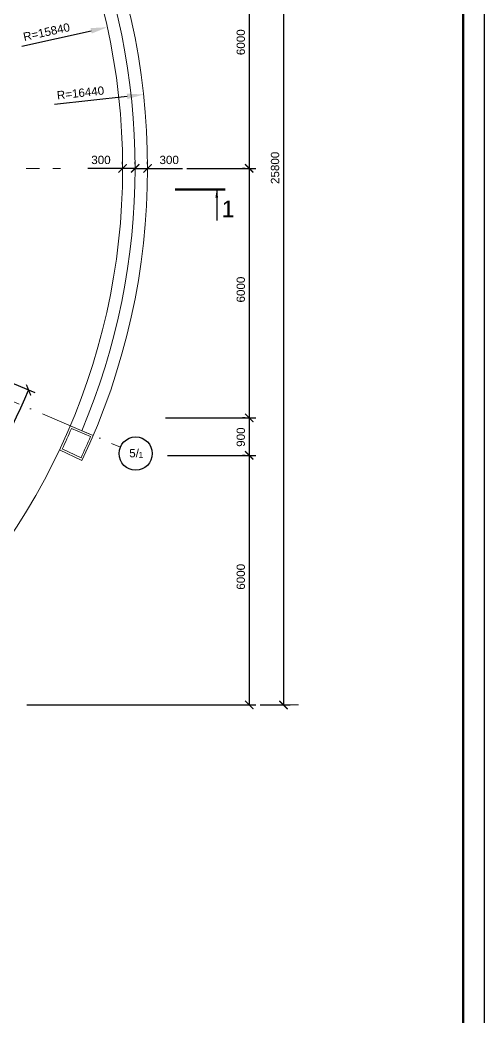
# Model space of a CAD drawing. Header units: millimetres. Extents: x -273 to 3634, y 3015 to 4572.
# Drawn here: x 2681 to 2792.7, y 3738.3 to 3978 of the extents above; entities that cross this region are included whole.
import ezdxf

# ---------------------------------------------------------------- set-up
doc = ezdxf.new("R2010")
doc.units = ezdxf.units.MM
doc.linetypes.add('ACAD_ISO10W100', pattern=[18, 12, -3, 0, -3])
doc.linetypes.add('CENTER2', pattern=[28.575, 19.05, -3.175, 3.175, -3.175])
doc.layers.add('@', color=250, linetype='Continuous', lineweight=60)
doc.styles.get("Standard").update_dxf_attribs({"font": 'arial.ttf', "height": 2})
doc.dimstyles.new('ISO-25', dxfattribs={"dimtxt": 2, "dimasz": 2, "dimexe": 1.6, "dimexo": 1, "dimgap": 1, "dimtad": 1, "dimdsep": 46, "dimtxsty": 'Standard', "dimblk": 'ARCHTICK', "dimcen": 2, "dimadec": 0, "dimazin": 0, "dimtfac": 1, "dimtmove": 0, "dimatfit": 3, "dimfxl": 1, "dimarcsym": 0})

# ---------------------------------------------------------------- blocks, each defined once
blk = doc.blocks.new('_ArchTick')
at = {"color": 0, "linetype": 'ByBlock', "lineweight": 15, "const_width": 0.15}
blk.add_lwpolyline([(-0.5, -0.5), (0.5, 0.5)], dxfattribs=at)
blk = doc.blocks.new('*D140')
at = {"layer": '@', "color": 0, "lineweight": -2, "transparency": 16777216}
for p, q in [((2672.2, 3893.66), (2684.59, 3888.4)), ((2655.52, 3863.22), (2665.96, 3855.59))]:
    blk.add_line(p, q, dxfattribs=at)
blk.add_arc((2533.18, 3952.67), 162.89, 323.8269, 337, dxfattribs=at)
at = {"layer": 'Defpoints', "color": 0, "lineweight": 15, "transparency": 16777216}
for p in [(2652.86, 3901.87), (2671.28, 3894.05), (2677.81, 3877.73), (2649.87, 3867.36), (2654.71, 3863.81)]:
    blk.add_point(p, dxfattribs=at)
at = {"layer": '@', "color": 0, "lineweight": -2, "transparency": 16777216, "xscale": 2, "yscale": 2, "zscale": 2}
for p, rotation in [((2683.12, 3889.03), 66.99999999999969), ((2664.67, 3856.53), 233.8268534690493)]:
    blk.add_blockref('_ArchTick', p, dxfattribs=dict(at, rotation=rotation))
at = {"layer": '@', "color": 0, "lineweight": 15, "transparency": 16777216, "insert": (2672.38, 3872.03), "char_height": 2, "attachment_point": 5, "rotation": 59.9139}
blk.add_mtext('3260', dxfattribs=at)
blk = doc.blocks.new('*D150')
at = {"layer": '@', "color": 0, "lineweight": -2, "transparency": 16777216}
for p, q in [((2705.75, 3943.31), (2705.75, 3943.91)), ((2708.75, 3943.31), (2708.75, 3943.91)), ((2705.75, 3942.31), (2697.34, 3942.31)), ((2708.75, 3942.31), (2705.75, 3942.31))]:
    blk.add_line(p, q, dxfattribs=at)
at = {"layer": 'Defpoints', "color": 0, "lineweight": 15, "transparency": 16777216}
for p in [(2705.75, 3942.31), (2705.75, 3942.31), (2708.75, 3942.31)]:
    blk.add_point(p, dxfattribs=at)
at = {"layer": '@', "color": 0, "lineweight": -2, "transparency": 16777216, "xscale": 2, "yscale": 2, "zscale": 2, "rotation": 180}
blk.add_blockref('_ArchTick', (2705.75, 3942.31), dxfattribs=at)
at = {"layer": '@', "color": 0, "lineweight": -2, "transparency": 16777216, "xscale": 2, "yscale": 2, "zscale": 2}
blk.add_blockref('_ArchTick', (2708.75, 3942.31), dxfattribs=at)
at = {"layer": '@', "color": 0, "lineweight": 15, "transparency": 16777216, "insert": (2700.54, 3944.34), "char_height": 2, "attachment_point": 5}
blk.add_mtext('300', dxfattribs=at)
blk = doc.blocks.new('*D151')
at = {"layer": '@', "color": 0, "lineweight": -2, "transparency": 16777216}
for p, q in [((2708.75, 3943.31), (2708.75, 3943.91)), ((2711.75, 3943.31), (2711.75, 3943.91)), ((2708.75, 3942.31), (2711.75, 3942.31)), ((2711.75, 3942.31), (2720.16, 3942.31))]:
    blk.add_line(p, q, dxfattribs=at)
at = {"layer": 'Defpoints', "color": 0, "lineweight": 15, "transparency": 16777216}
for p in [(2708.75, 3942.31), (2711.75, 3942.31), (2711.75, 3942.31)]:
    blk.add_point(p, dxfattribs=at)
at = {"layer": '@', "color": 0, "lineweight": -2, "transparency": 16777216, "xscale": 2, "yscale": 2, "zscale": 2, "rotation": 180}
blk.add_blockref('_ArchTick', (2708.75, 3942.31), dxfattribs=at)
at = {"layer": '@', "color": 0, "lineweight": -2, "transparency": 16777216, "xscale": 2, "yscale": 2, "zscale": 2}
blk.add_blockref('_ArchTick', (2711.75, 3942.31), dxfattribs=at)
at = {"layer": '@', "color": 0, "lineweight": 15, "transparency": 16777216, "insert": (2716.95, 3944.34), "char_height": 2, "attachment_point": 5}
blk.add_mtext('300', dxfattribs=at)
blk = doc.blocks.new('*D152')
at = {"layer": '@', "color": 0, "lineweight": -2, "transparency": 16777216}
blk.add_line((2689.33, 3957.74), (2706.81, 3959.64), dxfattribs=at)
at = {"layer": '@', "color": 0, "lineweight": 15, "transparency": 16777216}
blk.add_solid([(2706.74, 3960.3), (2706.88, 3958.98), (2710.79, 3960.07)], dxfattribs=at)
at = {"layer": 'Defpoints', "color": 0, "lineweight": 15, "transparency": 16777216}
for p in [(2710.79, 3960.07), (2547.35, 3942.31)]:
    blk.add_point(p, dxfattribs=at)
at = {"layer": '@', "color": 0, "lineweight": 15, "transparency": 16777216, "insert": (2695.61, 3960.46), "char_height": 2, "attachment_point": 5, "rotation": 6.2006}
blk.add_mtext('R=16440', dxfattribs=at)
blk = doc.blocks.new('*D153')
at = {"layer": '@', "color": 0, "lineweight": -2, "transparency": 16777216}
blk.add_line((2681.5, 3971.74), (2698.16, 3975.39), dxfattribs=at)
at = {"layer": '@', "color": 0, "lineweight": 15, "transparency": 16777216}
blk.add_solid([(2698.02, 3976.04), (2698.31, 3974.74), (2702.07, 3976.25)], dxfattribs=at)
at = {"layer": 'Defpoints', "color": 0, "lineweight": 15, "transparency": 16777216}
for p in [(2702.07, 3976.25), (2547.35, 3942.31)]:
    blk.add_point(p, dxfattribs=at)
at = {"layer": '@', "color": 0, "lineweight": 15, "transparency": 16777216, "insert": (2687.44, 3975.11), "char_height": 2, "attachment_point": 5, "rotation": 12.3704}
blk.add_mtext('R=15840', dxfattribs=at)
blk = doc.blocks.new('*D154')
at = {"layer": '@', "color": 0, "lineweight": -2, "transparency": 16777216}
for p, q in [((2716.52, 3873.31), (2737.81, 3873.31)), ((2736.21, 3873.31), (2736.21, 3813.31)), ((2682.73, 3813.31), (2737.81, 3813.31))]:
    blk.add_line(p, q, dxfattribs=at)
at = {"layer": 'Defpoints', "color": 0, "lineweight": 15, "transparency": 16777216}
for p in [(2715.52, 3873.31), (2681.73, 3813.31), (2736.21, 3813.31)]:
    blk.add_point(p, dxfattribs=at)
at = {"layer": '@', "color": 0, "lineweight": -2, "transparency": 16777216, "xscale": 2, "yscale": 2, "zscale": 2}
for p, rotation in [((2736.21, 3873.31), 90), ((2736.21, 3813.31), 270)]:
    blk.add_blockref('_ArchTick', p, dxfattribs=dict(at, rotation=rotation))
at = {"layer": '@', "color": 0, "lineweight": 15, "transparency": 16777216, "insert": (2734.19, 3844.12), "char_height": 2, "attachment_point": 5, "rotation": 90}
blk.add_mtext('6000', dxfattribs=at)
blk = doc.blocks.new('*D155')
at = {"layer": '@', "color": 0, "lineweight": -2, "transparency": 16777216}
for p, q in [((2721.16, 3942.31), (2737.81, 3942.31)), ((2736.21, 3942.31), (2736.21, 3882.31)), ((2735.21, 3882.31), (2734.61, 3882.31))]:
    blk.add_line(p, q, dxfattribs=at)
at = {"layer": 'Defpoints', "color": 0, "lineweight": 15, "transparency": 16777216}
for p in [(2720.16, 3942.31), (2736.21, 3882.31), (2736.21, 3882.31)]:
    blk.add_point(p, dxfattribs=at)
at = {"layer": '@', "color": 0, "lineweight": -2, "transparency": 16777216, "xscale": 2, "yscale": 2, "zscale": 2}
for p, rotation in [((2736.21, 3942.31), 90), ((2736.21, 3882.31), 270)]:
    blk.add_blockref('_ArchTick', p, dxfattribs=dict(at, rotation=rotation))
at = {"layer": '@', "color": 0, "lineweight": 15, "transparency": 16777216, "insert": (2734.19, 3913.18), "char_height": 2, "attachment_point": 5, "rotation": 90}
blk.add_mtext('6000', dxfattribs=at)
blk = doc.blocks.new('*D156')
at = {"layer": '@', "color": 0, "lineweight": -2, "transparency": 16777216}
for p, q in [((2708.93, 4002.31), (2737.81, 4002.31)), ((2736.21, 4002.31), (2736.21, 3942.31)), ((2735.21, 3942.31), (2734.61, 3942.31))]:
    blk.add_line(p, q, dxfattribs=at)
at = {"layer": 'Defpoints', "color": 0, "lineweight": 15, "transparency": 16777216}
for p in [(2707.93, 4002.31), (2736.21, 3942.31), (2736.21, 3942.31)]:
    blk.add_point(p, dxfattribs=at)
at = {"layer": '@', "color": 0, "lineweight": -2, "transparency": 16777216, "xscale": 2, "yscale": 2, "zscale": 2}
for p, rotation in [((2736.21, 4002.31), 90), ((2736.21, 3942.31), 270)]:
    blk.add_blockref('_ArchTick', p, dxfattribs=dict(at, rotation=rotation))
at = {"layer": '@', "color": 0, "lineweight": 15, "transparency": 16777216, "insert": (2734.19, 3972.65), "char_height": 2, "attachment_point": 5, "rotation": 90}
blk.add_mtext('6000', dxfattribs=at)
blk = doc.blocks.new('*D159')
at = {"layer": '@', "color": 0, "lineweight": -2, "transparency": 16777216}
for p, q in [((2738.81, 4071.31), (2746.05, 4071.31)), ((2744.45, 4071.31), (2744.45, 3813.31)), ((2738.81, 3813.31), (2746.05, 3813.31))]:
    blk.add_line(p, q, dxfattribs=at)
at = {"layer": 'Defpoints', "color": 0, "lineweight": 15, "transparency": 16777216}
for p in [(2737.81, 4071.31), (2737.81, 3813.31), (2744.45, 3813.31)]:
    blk.add_point(p, dxfattribs=at)
at = {"layer": '@', "color": 0, "lineweight": -2, "transparency": 16777216, "xscale": 2, "yscale": 2, "zscale": 2}
for p, rotation in [((2744.45, 4071.31), 90), ((2744.45, 3813.31), 270)]:
    blk.add_blockref('_ArchTick', p, dxfattribs=dict(at, rotation=rotation))
at = {"layer": '@', "color": 0, "lineweight": 15, "transparency": 16777216, "insert": (2742.43, 3942.44), "char_height": 2, "attachment_point": 5, "rotation": 90}
blk.add_mtext('25800', dxfattribs=at)
blk = doc.blocks.new('*D640')
at = {"layer": '@', "color": 0, "lineweight": -2, "transparency": 16777216}
for p, q in [((2716.07, 3882.31), (2737.81, 3882.31)), ((2736.21, 3882.31), (2736.21, 3873.31)), ((2735.21, 3873.31), (2734.61, 3873.31))]:
    blk.add_line(p, q, dxfattribs=at)
at = {"layer": 'Defpoints', "color": 0, "lineweight": 15, "transparency": 16777216}
for p in [(2715.07, 3882.31), (2736.21, 3873.31), (2736.21, 3873.31)]:
    blk.add_point(p, dxfattribs=at)
at = {"layer": '@', "color": 0, "lineweight": -2, "transparency": 16777216, "xscale": 2, "yscale": 2, "zscale": 2}
for p, rotation in [((2736.21, 3882.31), 90), ((2736.21, 3873.31), 270)]:
    blk.add_blockref('_ArchTick', p, dxfattribs=dict(at, rotation=rotation))
at = {"layer": '@', "color": 0, "lineweight": 15, "transparency": 16777216, "insert": (2734.19, 3877.7), "char_height": 2, "attachment_point": 5, "rotation": 90}
blk.add_mtext('900', dxfattribs=at)

msp = doc.modelspace()

# ---------------------------------------------------------------- linework, layer by layer
at = {"color": 7, "lineweight": 15}
msp.add_line((2792.716, 4203.3), (2792.716, 3609.3), dxfattribs=at)
at = {"layer": '@', "color": 0, "lineweight": 30}
msp.add_line((2792.716, 4203.3), (2792.716, 3609.3), dxfattribs=at)
at = {"layer": '@', "color": 0, "lineweight": 50}
msp.add_line((2787.716, 4198.3), (2787.716, 3614.3), dxfattribs=at)
at = {"layer": '@', "color": 0, "linetype": 'CENTER2', "lineweight": 15}
msp.add_line((2660.349, 3942.314), (2690.766, 3942.314), dxfattribs=at)
at = {"layer": '@', "color": 0, "lineweight": 100}
msp.add_line((2718.396, 3937.278), (2730.396, 3937.278), dxfattribs=at)
at = {"layer": '@', "color": 0, "linetype": 'ACAD_ISO10W100', "lineweight": 15}
msp.add_line((2669.777, 3890.347), (2705.205, 3875.309), dxfattribs=at)
at = {"layer": '@', "color": 0, "lineweight": 15}
for p, q in [((2693.157, 3880.423), (2698.68, 3878.078)), ((2693.422, 3879.767), (2698.024, 3877.814)), ((2690.55, 3874.608), (2695.974, 3872.043)), ((2691.215, 3874.847), (2695.735, 3872.709)), ((2746.053, 3813.314), (2748.053, 3813.314))]:
    msp.add_line(p, q, dxfattribs=at)
at = {"layer": '@', "color": 0, "lineweight": 30}
msp.add_circle((2708.887, 3873.746), 4, dxfattribs=at)
at = {"layer": '@', "color": 0, "lineweight": 15}
for radius, start, end in [(158.4, 309.78785, 50.21215), (164.4, 334.69484, 25.30516), (161.4, 337, 23), (158.9, 334.87513, 336.81971), (163.9, 334.86963, 336.82521)]:
    msp.add_arc((2547.349, 3942.314), radius, start, end, dxfattribs=at)

# ---------------------------------------------------------------- texts
for s, height, p in [('1', 4, (2729.574, 3930.584)), ('5/', 2, (2707.347, 3872.847)), ('1', 1.5, (2709.558, 3872.653))]:
    msp.add_text(s, height=height, dxfattribs=at).set_placement(p)

# ---------------------------------------------------------------- dimensions: what is measured, and where the dimension line sits
for base, p1, p2, text, picture, middle in [((2744.453, 3813.314), (2737.81, 4071.314), (2737.81, 3813.314), '25800', '*D159', (2744.453, 3942.44)), ((2736.21, 3942.314), (2707.93, 4002.314), (2736.21, 3942.314), '6000', '*D156', (2736.21, 3972.651)), ((2736.21, 3882.314), (2720.16, 3942.314), (2736.21, 3882.314), '6000', '*D155', (2736.21, 3913.179)), ((2736.21, 3873.314), (2715.066, 3882.314), (2736.21, 3873.314), '900', '*D640', (2736.21, 3877.698)), ((2736.21, 3813.314), (2715.518, 3873.314), (2681.731, 3813.314), '6000', '*D154', (2736.21, 3844.119))]:
    dim = msp.add_linear_dim(base=base, p1=p1, p2=p2, angle=90, text=text, dimstyle='ISO-25', dxfattribs=at)
    dim.commit()
    dim.dimension.update_dxf_attribs({"geometry": picture, "text_midpoint": middle, "dimtype": 160})
for mpoint, text, picture, middle in [((2702.072, 3976.249), 'R=15840', '*D153', (2687.877, 3973.135)), ((2710.788, 3960.071), 'R=16440', '*D152', (2695.827, 3958.446))]:
    dim = msp.add_radius_dim(center=(2547.349, 3942.314), mpoint=mpoint, text=text, dimstyle='ISO-25', override={"dimasz": 4, "dimsah": 1}, dxfattribs=at)
    dim.commit()
    dim.dimension.update_dxf_attribs({"geometry": picture, "text_midpoint": middle, "dimtype": 164})
for base, p2, picture, middle in [((2705.749, 3942.314), (2705.749, 3942.314), '*D150', (2700.544, 3942.314)), ((2711.749, 3942.314), (2711.749, 3942.314), '*D151', (2716.955, 3942.314))]:
    dim = msp.add_linear_dim(base=base, p1=(2708.749, 3942.314), p2=p2, text='300', dimstyle='ISO-25', dxfattribs=at)
    dim.commit()
    dim.dimension.update_dxf_attribs({"geometry": picture, "text_midpoint": middle, "dimtype": 160})
dim = msp.add_angular_dim_2l(base=(2677.808, 3877.735), line1=((2654.712, 3863.814), (2649.869, 3867.356)), line2=((2652.864, 3901.871), (2671.284, 3894.053)), text='3260', dimstyle='ISO-25', dxfattribs=at)
dim.commit()
dim.dimension.update_dxf_attribs({"geometry": '*D140', "text_midpoint": (2674.125, 3871.017), "dimtype": 162})

# ---------------------------------------------------------------- leaders
at = {"layer": '@', "color": 0, "lineweight": 50}
msp.add_leader([(2728.396, 3937.278), (2728.396, 3929.804)], dimstyle='ISO-25', override={"dimgap": 1, "dimtad": 0}, dxfattribs=at)

doc.saveas('drawing.dxf')
